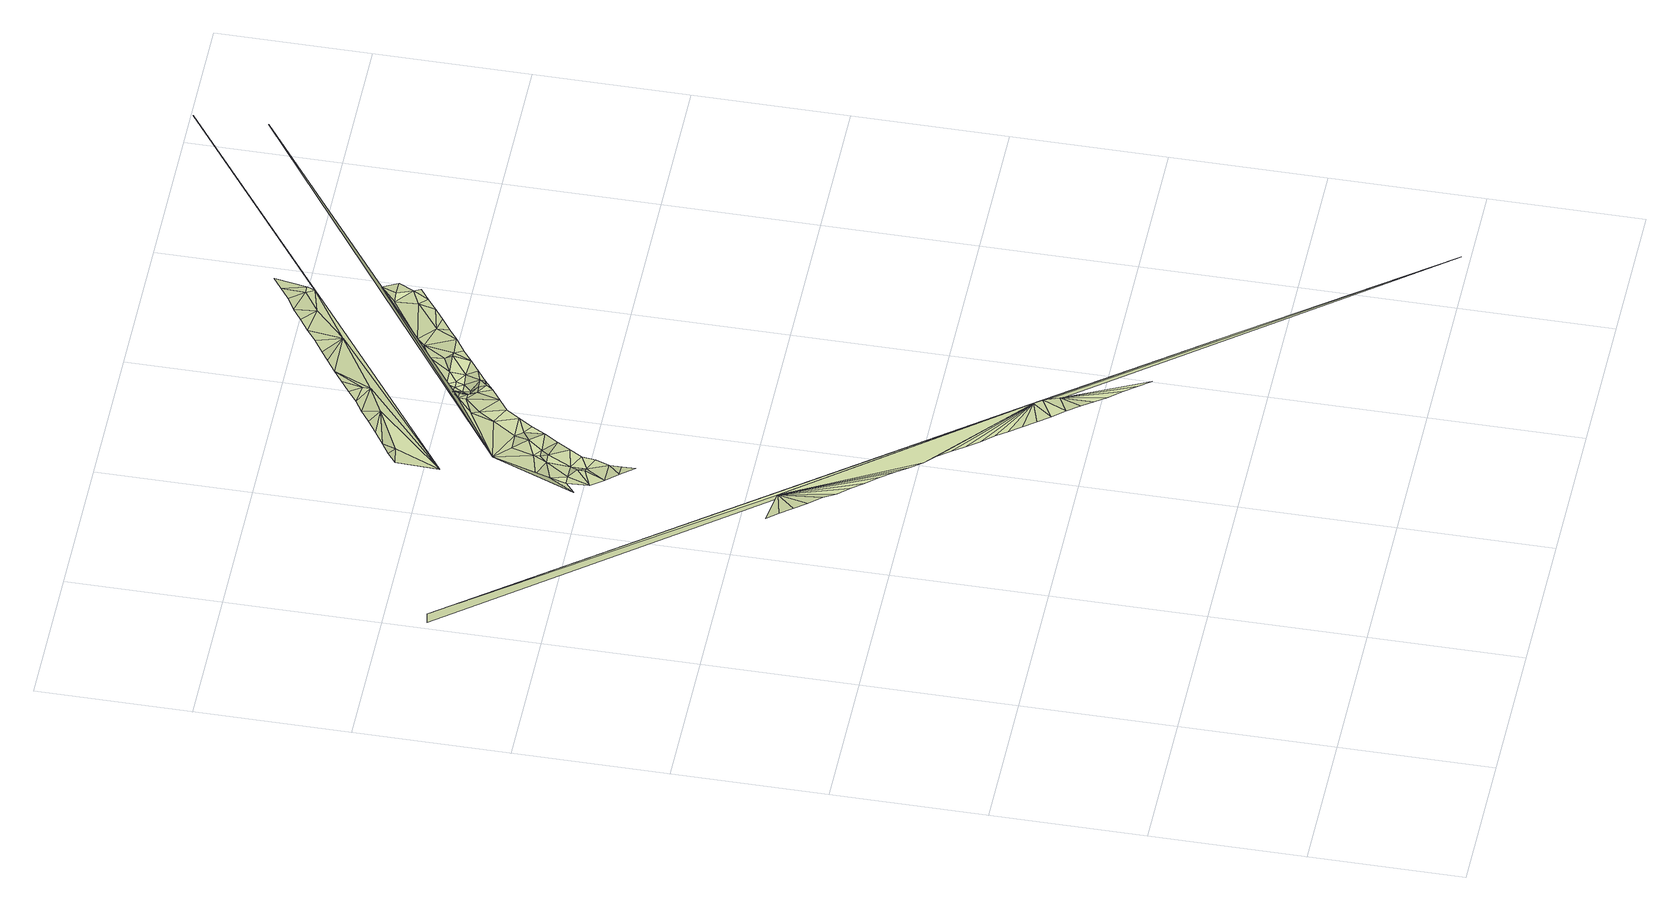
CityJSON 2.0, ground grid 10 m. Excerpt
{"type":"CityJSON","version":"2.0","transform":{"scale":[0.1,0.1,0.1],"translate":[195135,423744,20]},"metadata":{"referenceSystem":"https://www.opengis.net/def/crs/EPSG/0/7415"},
"CityObjects":{
"landuse1":{"type":"LandUse","attributes":{"3df_class":"Terrain","bgt_fysiekvoorkomen":"erf","bgt_status":"bestaand","identificatienamespace":"NL.IMGeo","onbegroeidterreindeeloptalud":"false","relatievehoogteligging":0,"aantal_punten":0},"geometry":[{"type":"MultiSurface","lod":"1","boundaries":[[[0,1,2]],[[0,3,1]],[[3,4,1]],[[5,6,1]],[[4,7,1]],[[7,8,1]],[[8,9,1]],[[10,6,11]],[[9,12,1]],[[12,13,1]],[[13,14,1]],[[14,15,1]],[[15,16,1]],[[16,17,1]],[[18,6,5]],[[19,17,16]],[[20,17,19]],[[21,17,20]],[[22,17,21]],[[17,5,1]],[[23,17,22]],[[24,17,23]],[[25,17,24]],[[25,26,17]],[[26,27,17]],[[27,28,5]],[[17,27,5]],[[28,29,30]],[[29,31,30]],[[5,28,30]],[[11,6,18]],[[31,32,30]],[[32,33,30]],[[33,34,30]],[[34,35,30]]]}]},
"landuse2":{"type":"LandUse","attributes":{"3df_class":"Terrain","bgt_fysiekvoorkomen":"erf","bgt_status":"bestaand","identificatienamespace":"NL.IMGeo","onbegroeidterreindeeloptalud":"false","relatievehoogteligging":0,"aantal_punten":0},"geometry":[{"type":"MultiSurface","lod":"1","boundaries":[[[36,37,38]],[[39,36,40]],[[41,42,40]],[[37,36,39]],[[40,43,39]],[[43,40,42]],[[41,44,42]],[[45,41,46]],[[47,46,48]],[[38,37,49]],[[45,44,41]],[[37,39,50]],[[42,44,43]],[[43,51,39]],[[45,46,47]],[[37,50,52]],[[44,51,43]],[[50,39,51]],[[37,52,49]],[[53,44,45]],[[44,54,51]],[[53,54,44]],[[52,50,55]],[[51,56,50]],[[52,55,49]],[[54,57,51]],[[50,56,58]],[[51,57,56]],[[50,58,55]],[[56,59,58]],[[58,59,55]],[[56,60,59]],[[56,57,60]],[[61,62,63]],[[55,64,49]],[[55,59,65]],[[55,65,64]],[[61,66,62]],[[64,67,49]],[[59,68,65]],[[59,60,68]],[[65,67,64]],[[69,66,61]],[[70,67,65]],[[68,70,65]],[[67,71,49]],[[72,61,63]],[[70,68,73]],[[70,74,67]],[[71,75,49]],[[70,73,74]],[[72,69,61]],[[74,71,67]],[[75,76,49]],[[72,77,69]],[[74,78,71]],[[63,79,72]],[[71,80,75]],[[78,80,71]],[[72,81,77]],[[78,82,80]],[[80,83,75]],[[72,84,81]],[[80,82,83]],[[75,83,76]],[[83,85,76]],[[82,86,83]],[[72,79,84]],[[85,87,76]],[[85,83,86]],[[86,82,88]],[[87,89,76]],[[85,90,87]],[[63,91,79]],[[85,86,90]],[[84,79,92]],[[88,93,86]],[[87,90,89]],[[90,86,94]],[[76,89,95]],[[86,93,94]],[[90,94,96]],[[88,97,93]],[[90,98,89]],[[96,98,90]],[[94,93,99]],[[79,100,92]],[[92,100,101]],[[94,99,96]],[[98,102,89]],[[93,97,99]],[[89,102,95]],[[96,103,98]],[[99,103,96]],[[103,102,98]],[[102,104,95]],[[49,76,105]],[[103,104,102]],[[76,95,106]],[[107,99,97]],[[101,100,108]],[[99,109,103]],[[109,104,103]],[[110,95,104]],[[107,109,99]],[[100,79,111]],[[109,110,104]],[[100,111,108]],[[95,110,106]],[[107,112,109]],[[109,113,110]],[[112,113,109]],[[113,114,110]],[[114,106,110]],[[115,91,63]],[[79,91,111]],[[113,112,116]],[[116,114,113]],[[117,116,112]],[[106,114,118]],[[118,114,116]],[[119,116,117]],[[91,120,111]],[[76,106,105]],[[119,118,116]],[[106,118,121]],[[91,122,120]],[[118,119,123]],[[123,121,118]],[[91,124,122]],[[125,123,119]],[[91,126,124]],[[127,123,125]],[[106,121,105]],[[121,123,128]],[[91,129,126]],[[127,130,123]],[[130,128,123]],[[128,131,121]],[[129,132,126]],[[115,129,91]],[[121,131,105]],[[129,133,132]],[[134,128,130]],[[134,135,128]],[[135,131,128]],[[133,129,136]],[[131,135,137]],[[134,138,135]],[[131,137,105]],[[133,136,139]],[[129,115,136]],[[137,135,140]],[[137,140,105]],[[49,105,141]],[[136,142,139]],[[143,115,63]],[[136,115,144]],[[144,142,136]],[[145,142,144]]]}]}
},
"vertices":[
[134,376,12],[151,380,11],[128,383,12],[140,368,12],[146,360,12],[266,235,10],[3,572,14],[153,352,12],[159,344,11],[165,337,11],[3,572,7],[446,6,4],[171,329,11],[178,321,11],[184,313,11],[190,305,11],[196,297,11],[261,240,11],[341,140,8],[203,290,11],[209,282,11],[215,274,11],[221,266,11],[228,258,11],[234,251,10],[240,243,10],[246,235,10],[252,227,10],[259,219,10],[265,211,10],[271,225,9],[271,204,9],[277,196,9],[284,188,9],[290,180,9],[296,172,9],
[136,510,12],[136,520,15],[129,504,12],[141,510,13],[136,495,13],[142,487,13],[146,500,15],[146,505,15],[151,500,12],[158,487,11],[149,479,13],[157,479,12],[156,470,13],[152,559,11],[151,525,13],[151,510,12],[141,530,12],[160,496,12],[161,505,12],[156,534,13],[156,525,15],[166,513,12],[156,530,13],[161,530,13],[171,522,12],[146,619,13],[135,617,12],[134,589,12],[161,549,12],[166,539,16],[143,623,11],[171,549,13],[177,531,12],[151,628,11],[176,544,12],[181,564,13],[176,634,14],[182,540,12],[187,549,13],[186,579,13],[196,589,15],[159,634,12],[193,558,13],[196,644,13],[186,574,15],[168,640,12],[201,564,13],[196,584,15],[176,646,12],[201,584,14],[206,579,12],[201,589,14],[209,570,13],[206,594,11],[206,584,9],[236,669,14],[184,651,12],[211,574,14],[211,579,12],[211,599,11],[211,584,7],[217,576,12],[211,589,6],[216,579,13],[196,649,13],[192,657,12],[211,594,9],[216,589,7],[216,594,9],[286,654,14],[231,614,12],[225,582,12],[200,663,12],[221,589,11],[221,599,12],[208,669,12],[233,588,12],[231,599,16],[231,604,13],[276,694,13],[236,599,14],[241,594,12],[241,619,12],[249,600,13],[217,675,12],[246,624,12],[225,680,11],[256,614,13],[233,686,12],[258,606,12],[241,692,12],[266,612,12],[276,629,13],[256,689,15],[274,618,12],[276,644,12],[249,698,13],[257,704,13],[282,624,12],[286,634,14],[271,699,15],[281,644,15],[290,630,12],[266,709,13],[291,644,14],[418,750,12],[274,715,13],[415,797,14],[276,699,15],[282,721,13]
]}
